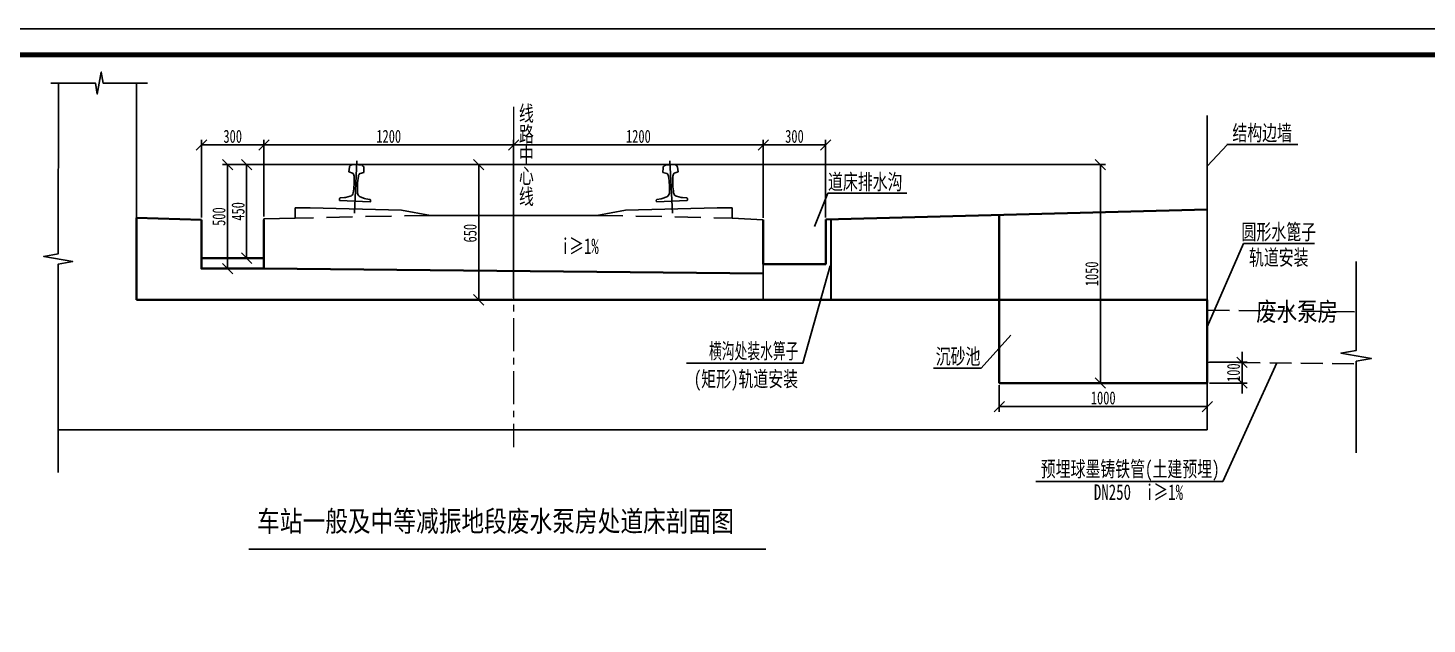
# Model space of a CAD drawing. Header units: inches. Extents: x 543053 to 596620, y -30642 to -5315.
# Drawn here: x 576177 to 582901, y -26073 to -23208 of the extents above; entities that cross this region are included whole.
import ezdxf
from ezdxf.enums import TextEntityAlignment as Align

# ---------------------------------------------------------------- set-up
doc = ezdxf.new("R2010")
doc.units = ezdxf.units.IN
doc.header["$MEASUREMENT"] = 0
doc.header["$PDSIZE"] = -20
for name, pattern in [('CENTER', [50.8, 31.75, -6.35, 6.35, -6.35]), ('DASH', [3.5, 2.5, -1]), ('DASHED', [0.5, 0.35, -0.15]), ('DASHED2', [0.375, 0.25, -0.125])]:
    doc.linetypes.add(name, pattern=pattern)
doc.layers.get('DEFPOINTS').update_dxf_attribs({"color": 250})
for name, color, linetype in [('4', 4, 'Continuous'), ('BZ', 7, 'Continuous'), ('CCX', 2, 'Continuous'), ('DIM_ELEV', 3, 'Continuous'), ('GesoftDrawFrameFrameBlockLayer', 7, 'Continuous'), ('GesoftDrawFrameInLineLayer', 85, 'Continuous'), ('GesoftDrawFrameOutLineLayer', 180, 'Continuous'), ('GesoftDrawFrameTitleLayer', 7, 'Continuous'), ('Main', 4, 'Continuous'), ('中心线', 3, 'CENTER'), ('图标注', 3, 'Continuous'), ('尺寸标注', 7, 'Continuous'), ('标注', 3, 'Continuous'), ('结构线', 3, 'Continuous')]:
    doc.layers.add(name, color=color, linetype=linetype)
doc.styles.add('HZ', font='SimSun.ttf', dxfattribs={"width": 0.7})
doc.styles.add('HZTXT', font='SimSun.ttf', dxfattribs={"width": 0.8})
doc.styles.add('图标注', font='SimSun.ttf', dxfattribs={"width": 0.7})
doc.styles.add('宋体样式', font='SimSun.ttf', dxfattribs={"width": 0.8})
doc.styles.add('条形码', font='BC_C39.FBC', dxfattribs={"height": 11})
doc.dimstyles.new('尺寸标注', dxfattribs={"dimtxt": 62.5, "dimasz": 50, "dimexe": 25, "dimexo": 10, "dimgap": 10, "dimtad": 1, "dimdec": 0, "dimzin": 0, "dimdsep": 46, "dimtxsty": 'HZ', "dimblk": 'OBLIQUE', "dimcen": 0.09, "dimclrt": 7, "dimazin": 2, "dimtfac": 1, "dimtdec": 0, "dimtix": 1, "dimtmove": 1, "dimatfit": 3, "dimfxl": 0, "dimtolj": 1, "dimtzin": 0, "dimarcsym": 0})

# ---------------------------------------------------------------- blocks, each defined once
blk = doc.blocks.new('_OBLIQUE')
at = {"color": 0, "linetype": 'ByBlock'}
blk.add_line((-0.5, -0.5), (0.5, 0.5), dxfattribs=at)
blk = doc.blocks.new('*D24')
at = {"layer": 'DEFPOINTS', "color": 0, "transparency": 16777216}
for p in [(577784.8, -23864.9), (577784.8, -24515), (578343.4, -24515)]:
    blk.add_point(p, dxfattribs=at)
at = {"layer": '尺寸标注', "color": 0, "lineweight": -2, "transparency": 16777216}
for p, q in [((577794.8, -23864.9), (578368.4, -23864.9)), ((578343.4, -23864.9), (578343.4, -24515)), ((577794.8, -24515), (578368.4, -24515))]:
    blk.add_line(p, q, dxfattribs=at)
at = {"layer": '尺寸标注', "color": 0, "lineweight": -2, "transparency": 16777216, "xscale": 50, "yscale": 50, "zscale": 50}
for p, rotation in [((578343.4, -23864.9), 90), ((578343.4, -24515), 270)]:
    blk.add_blockref('_OBLIQUE', p, dxfattribs=dict(at, rotation=rotation))
at = {"layer": '尺寸标注', "color": 7, "transparency": 16777216, "insert": (578302.1, -24194.5), "char_height": 62.5, "attachment_point": 5, "rotation": 90, "style": 'HZ'}
blk.add_mtext('\\A1;650', dxfattribs=at)
blk = doc.blocks.new('*D36')
at = {"layer": 'DEFPOINTS', "color": 0, "transparency": 16777216}
for p in [(577310.8, -23770.5), (577310.8, -24124.8), (578510.8, -24515)]:
    blk.add_point(p, dxfattribs=at)
at = {"layer": '尺寸标注', "color": 0, "lineweight": -2, "transparency": 16777216}
for p, q in [((577310.8, -24114.8), (577310.8, -23745.5)), ((578510.8, -23770.5), (577310.8, -23770.5)), ((578510.8, -24505), (578510.8, -23745.5))]:
    blk.add_line(p, q, dxfattribs=at)
at = {"layer": '尺寸标注', "color": 0, "lineweight": -2, "transparency": 16777216, "xscale": 50, "yscale": 50, "zscale": 50, "rotation": 180}
blk.add_blockref('_OBLIQUE', (577310.8, -23770.5), dxfattribs=at)
at = {"layer": '尺寸标注', "color": 0, "lineweight": -2, "transparency": 16777216, "xscale": 50, "yscale": 50, "zscale": 50}
blk.add_blockref('_OBLIQUE', (578510.8, -23770.5), dxfattribs=at)
at = {"layer": '尺寸标注', "color": 7, "transparency": 16777216, "insert": (577910.8, -23729.2), "char_height": 62.5, "attachment_point": 5, "style": 'HZ'}
blk.add_mtext('\\A1;1200', dxfattribs=at)
blk = doc.blocks.new('*D25')
at = {"layer": 'DEFPOINTS', "color": 0, "transparency": 16777216}
for p in [(579710.8, -23770.5), (579710.8, -24131), (578510.8, -24445)]:
    blk.add_point(p, dxfattribs=at)
at = {"layer": '尺寸标注', "color": 0, "lineweight": -2, "transparency": 16777216}
for p, q in [((578510.8, -24435), (578510.8, -23745.5)), ((578510.8, -23770.5), (579710.8, -23770.5)), ((579710.8, -24121), (579710.8, -23745.5))]:
    blk.add_line(p, q, dxfattribs=at)
at = {"layer": '尺寸标注', "color": 0, "lineweight": -2, "transparency": 16777216, "xscale": 50, "yscale": 50, "zscale": 50, "rotation": 180}
blk.add_blockref('_OBLIQUE', (578510.8, -23770.5), dxfattribs=at)
at = {"layer": '尺寸标注', "color": 0, "lineweight": -2, "transparency": 16777216, "xscale": 50, "yscale": 50, "zscale": 50}
blk.add_blockref('_OBLIQUE', (579710.8, -23770.5), dxfattribs=at)
at = {"layer": '尺寸标注', "color": 7, "transparency": 16777216, "insert": (579110.8, -23729.2), "char_height": 62.5, "attachment_point": 5, "style": 'HZ'}
blk.add_mtext('\\A1;1200', dxfattribs=at)
blk = doc.blocks.new('*D37')
at = {"layer": 'DEFPOINTS', "color": 0, "transparency": 16777216}
for p in [(577757.7, -23864.7), (577136, -24364.7), (577310.8, -24364.7)]:
    blk.add_point(p, dxfattribs=at)
at = {"layer": '尺寸标注', "color": 0, "lineweight": -2, "transparency": 16777216}
for p, q in [((577747.7, -23864.7), (577111, -23864.7)), ((577136, -23864.7), (577136, -24364.7)), ((577300.8, -24364.7), (577111, -24364.7))]:
    blk.add_line(p, q, dxfattribs=at)
at = {"layer": '尺寸标注', "color": 0, "lineweight": -2, "transparency": 16777216, "xscale": 50, "yscale": 50, "zscale": 50}
for p, rotation in [((577136, -23864.7), 90), ((577136, -24364.7), 270)]:
    blk.add_blockref('_OBLIQUE', p, dxfattribs=dict(at, rotation=rotation))
at = {"layer": '尺寸标注', "color": 7, "transparency": 16777216, "insert": (577094.8, -24114.7), "char_height": 62.5, "attachment_point": 5, "rotation": 90, "style": 'HZ'}
blk.add_mtext('\\A1;500', dxfattribs=at)
blk = doc.blocks.new('*D38')
at = {"layer": 'DEFPOINTS', "color": 0, "transparency": 16777216}
for p in [(577255.3, -23864.7), (577227.9, -24314.7), (577255.3, -24314.7)]:
    blk.add_point(p, dxfattribs=at)
at = {"layer": '尺寸标注', "color": 0, "lineweight": -2, "transparency": 16777216}
for p, q in [((577245.3, -23864.7), (577202.9, -23864.7)), ((577227.9, -23864.7), (577227.9, -24314.7)), ((577245.3, -24314.7), (577202.9, -24314.7))]:
    blk.add_line(p, q, dxfattribs=at)
at = {"layer": '尺寸标注', "color": 0, "lineweight": -2, "transparency": 16777216, "xscale": 50, "yscale": 50, "zscale": 50}
for p, rotation in [((577227.9, -23864.7), 90), ((577227.9, -24314.7), 270)]:
    blk.add_blockref('_OBLIQUE', p, dxfattribs=dict(at, rotation=rotation))
at = {"layer": '尺寸标注', "color": 7, "transparency": 16777216, "insert": (577186.7, -24089.7), "char_height": 62.5, "attachment_point": 5, "rotation": 90, "style": 'HZ'}
blk.add_mtext('\\A1;450', dxfattribs=at)
blk = doc.blocks.new('*D26')
at = {"color": 0, "lineweight": -2, "transparency": 16777216}
for p, q in [((580844.9, -24925), (580844.9, -25053)), ((581844.9, -24925), (581844.9, -25053)), ((580844.9, -25028), (581844.9, -25028))]:
    blk.add_line(p, q, dxfattribs=at)
at = {"layer": 'DEFPOINTS', "color": 0, "transparency": 16777216}
for p in [(580844.9, -24915), (581844.9, -24915), (581844.9, -25028)]:
    blk.add_point(p, dxfattribs=at)
at = {"color": 0, "lineweight": -2, "transparency": 16777216, "xscale": 50, "yscale": 50, "zscale": 50, "rotation": 180}
blk.add_blockref('_OBLIQUE', (580844.9, -25028), dxfattribs=at)
at = {"color": 0, "lineweight": -2, "transparency": 16777216, "xscale": 50, "yscale": 50, "zscale": 50}
blk.add_blockref('_OBLIQUE', (581844.9, -25028), dxfattribs=at)
at = {"color": 7, "transparency": 16777216, "insert": (581344.9, -24986.7), "char_height": 62.5, "attachment_point": 5, "style": 'HZ'}
blk.add_mtext('\\A1;1000', dxfattribs=at)
blk = doc.blocks.new('*D27')
at = {"color": 0, "lineweight": -2, "transparency": 16777216}
for p, q in [((582012.3, -24815), (582012.3, -24765)), ((581855.9, -24815), (582037.3, -24815)), ((582012.3, -24915), (582012.3, -24815)), ((581854.9, -24915), (582037.3, -24915)), ((582012.3, -24915), (582012.3, -24965))]:
    blk.add_line(p, q, dxfattribs=at)
at = {"layer": 'DEFPOINTS', "color": 0, "transparency": 16777216}
for p in [(581845.9, -24815), (582012.3, -24815), (581844.9, -24915)]:
    blk.add_point(p, dxfattribs=at)
at = {"color": 0, "lineweight": -2, "transparency": 16777216, "xscale": 50, "yscale": 50, "zscale": 50}
for p, rotation in [((582012.3, -24815), 270), ((582012.3, -24915), 90)]:
    blk.add_blockref('_OBLIQUE', p, dxfattribs=dict(at, rotation=rotation))
at = {"color": 7, "transparency": 16777216, "insert": (581971, -24865), "char_height": 62.5, "attachment_point": 5, "rotation": 90, "style": 'HZ'}
blk.add_mtext('\\A1;100', dxfattribs=at)
blk = doc.blocks.new('*D28')
at = {"color": 0, "lineweight": -2, "transparency": 16777216}
for p, q in [((579100.9, -23865), (581356.3, -23865)), ((581331.3, -23865), (581331.3, -24915)), ((581246.9, -24915), (581356.3, -24915))]:
    blk.add_line(p, q, dxfattribs=at)
at = {"layer": 'DEFPOINTS', "color": 0, "transparency": 16777216}
for p in [(579090.9, -23865), (581236.9, -24915), (581331.3, -24915)]:
    blk.add_point(p, dxfattribs=at)
at = {"color": 0, "lineweight": -2, "transparency": 16777216, "xscale": 50, "yscale": 50, "zscale": 50}
for p, rotation in [((581331.3, -23865), 90), ((581331.3, -24915), 270)]:
    blk.add_blockref('_OBLIQUE', p, dxfattribs=dict(at, rotation=rotation))
at = {"color": 7, "transparency": 16777216, "insert": (581290.1, -24390), "char_height": 62.5, "attachment_point": 5, "rotation": 90, "style": 'HZ'}
blk.add_mtext('\\A1;1050', dxfattribs=at)
blk = doc.blocks.new('*D29')
at = {"layer": 'DEFPOINTS', "color": 0, "transparency": 16777216}
for p in [(580010.8, -23770.5), (579710.8, -23980.6), (580010.8, -24129.5)]:
    blk.add_point(p, dxfattribs=at)
at = {"layer": '尺寸标注', "color": 0, "lineweight": -2, "transparency": 16777216}
for p, q in [((579710.8, -23970.6), (579710.8, -23745.5)), ((579710.8, -23770.5), (580010.8, -23770.5)), ((580010.8, -24119.5), (580010.8, -23745.5))]:
    blk.add_line(p, q, dxfattribs=at)
at = {"layer": '尺寸标注', "color": 0, "lineweight": -2, "transparency": 16777216, "xscale": 50, "yscale": 50, "zscale": 50, "rotation": 180}
blk.add_blockref('_OBLIQUE', (579710.8, -23770.5), dxfattribs=at)
at = {"layer": '尺寸标注', "color": 0, "lineweight": -2, "transparency": 16777216, "xscale": 50, "yscale": 50, "zscale": 50}
blk.add_blockref('_OBLIQUE', (580010.8, -23770.5), dxfattribs=at)
at = {"layer": '尺寸标注', "color": 7, "transparency": 16777216, "insert": (579860.8, -23729.2), "char_height": 62.5, "attachment_point": 5, "style": 'HZ'}
blk.add_mtext('\\A1;300', dxfattribs=at)
blk = doc.blocks.new('*D30')
at = {"layer": 'DEFPOINTS', "color": 0, "transparency": 16777216}
for p in [(577010.8, -23770.5), (577310.8, -23980.6), (577010.8, -24129.5)]:
    blk.add_point(p, dxfattribs=at)
at = {"layer": '尺寸标注', "color": 0, "lineweight": -2, "transparency": 16777216}
for p, q in [((577010.8, -24119.5), (577010.8, -23745.5)), ((577310.8, -23770.5), (577010.8, -23770.5)), ((577310.8, -23970.6), (577310.8, -23745.5))]:
    blk.add_line(p, q, dxfattribs=at)
at = {"layer": '尺寸标注', "color": 0, "lineweight": -2, "transparency": 16777216, "xscale": 50, "yscale": 50, "zscale": 50, "rotation": 180}
blk.add_blockref('_OBLIQUE', (577010.8, -23770.5), dxfattribs=at)
at = {"layer": '尺寸标注', "color": 0, "lineweight": -2, "transparency": 16777216, "xscale": 50, "yscale": 50, "zscale": 50}
blk.add_blockref('_OBLIQUE', (577310.8, -23770.5), dxfattribs=at)
at = {"layer": '尺寸标注', "color": 7, "transparency": 16777216, "insert": (577160.8, -23729.2), "char_height": 62.5, "attachment_point": 5, "style": 'HZ'}
blk.add_mtext('\\A1;300', dxfattribs=at)
blk = doc.blocks.new('1.5_eaa4bf46eeeead69e0f42e81b805ac6c')
at = {"layer": 'GesoftDrawFrameInLineLayer', "color": 0, "const_width": 1}
blk.add_lwpolyline([(0, 0), (0, 287), (-1020, 287), (-1020, 0), (0, 0)], dxfattribs=at)
at = {"layer": 'GesoftDrawFrameOutLineLayer', "color": 0, "const_width": 0.35}
blk.add_lwpolyline([(5, -5), (5, 292), (-1045, 292), (-1045, -5), (5, -5)], dxfattribs=at)
blk = doc.blocks.new('GESOFT00000000NEW_049a35bf7f0736cc4250df00ece10f93_eaa4bf46eeeead69e0f42e81b805ac6c_2e1cf7a908f61d0b50dc33cccab90907')
at = {"layer": 'GesoftDrawFrameFrameBlockLayer'}
blk.add_blockref('1.5_eaa4bf46eeeead69e0f42e81b805ac6c', (0, 0), dxfattribs=at)
at = {"layer": 'GesoftDrawFrameTitleLayer', "color": 7, "style": '条形码', "width": 2}
blk.add_attdef('BARCODE', (-2.8, 60.5), '', height=6, rotation=90, dxfattribs=at)
at = {"layer": 'GesoftDrawFrameTitleLayer', "style": '宋体样式'}
for tag, height, width, p in [('GCMC0', 3.6, 0.8, (-40, 43.4)), ('SHEJI', 2.5, 0.8, (-154, 35.2)), ('SHEJI2', 2.5, 0.8, (-137.76, 35.27)), ('SJJD', 2.5, 0.8, (-14, 34.4)), ('JIAOHE', 2.5, 0.8, (-154, 28.8)), ('JIAOHE2', 2.5, 0.8, (-137.61, 28.83)), ('VERSION0', 2.5, 0.8, (-14, 26.4)), ('ZTSD', 2.5, 0.8, (-190, 24)), ('CEMING', 4, 0.7, (-84, 22.59)), ('ZYFZR1', 2.5, 0.8, (-154, 22.4)), ('ZYFZR2', 2.5, 0.8, (-137.76, 22.24)), ('BILI', 2.5, 0.8, (-14, 18.4)), ('XMFZR1', 2.5, 0.8, (-154, 16)), ('XMFZR2', 2.5, 0.8, (-137.98, 16.22)), ('DOCNAME0', 3.5, 0.9, (-84, 13.27)), ('SENHE', 2.5, 0.8, (-154, 9.6)), ('SENHE2', 2.5, 0.8, (-137.41, 9.52)), ('DOCNAME2', 3.5, 0.9, (-84, 9.42)), ('RIQI', 2.5, 0.8, (-14, 10.4)), ('XTSD', 2.5, 0.8, (-190, 4.8)), ('SENDING', 2.5, 0.8, (-154, 3.2)), ('SENDING2', 2.5, 0.8, (-137.41, 3.81)), ('TUHAO', 2.5, 0.8, (-91.5, 3.2)), ('PROJECTNO', 2.5, 0.8, (-47.5, 3.2)), ('PAGENUMBER', 2.5, 0.8, (-31.78, 3.83)), ('PAGECOUNT', 2.5, 0.8, (-10.8, 3.83))]:
    blk.add_attdef(tag, text='', height=height, dxfattribs=dict(at, width=width)).set_placement(p, align=Align.MIDDLE_CENTER)
blk.add_attdef('PIANMING', text='', height=4, dxfattribs=at).set_placement((-84, 31.09), align=Align.MIDDLE_CENTER)

msp = doc.modelspace()

# ---------------------------------------------------------------- linework, layer by layer
at = {"color": 6, "linetype": 'DASH', "ltscale": 0.1, "const_width": 10}
msp.add_lwpolyline([(580036.35, -24129.48), (580036.35, -24514.99)], dxfattribs=at)
at = {"elevation": -0.03}
msp.add_lwpolyline([(579341.38, -24819.25), (579901.34, -24819.25), (580032.01, -24351.11)], dxfattribs=at)
at = {"layer": '4', "color": 4}
for p, q in [((577310.82, -24264.88), (577310.81, -24124.82)), ((577461.32, -24121.81), (577310.83, -24124.82)), ((577460.83, -24073.32), (577460.71, -24121.82)), ((577532.83, -24073.32), (577460.83, -24073.32)), ((577972.83, -24084.32), (577532.83, -24073.32)), ((578110.83, -24108.82), (577972.83, -24084.32)), ((578510.83, -24108.82), (578110.83, -24108.82)), ((578910.83, -24108.82), (578510.83, -24108.82)), ((579048.83, -24084.32), (578910.83, -24108.82)), ((579488.83, -24073.32), (579048.83, -24084.32)), ((579560.83, -24073.32), (579488.83, -24073.32)), ((579560.83, -24121.82), (579560.83, -24073.32))]:
    msp.add_line(p, q, dxfattribs=at)
at = {"layer": '4'}
msp.add_line((577238.66, -25714.05), (579723.92, -25714.05), dxfattribs=at)
at = {"layer": 'BZ', "linetype": 'Continuous'}
msp.add_line((577762.41, -23865.05), (579263.53, -23864.94), dxfattribs=at)
at = {"layer": 'BZ', "linetype": 'DASHED2', "ltscale": 500}
for p, q in [((578110.83, -24108.82), (577461.32, -24121.81)), ((578910.83, -24108.82), (579560.84, -24121.82))]:
    msp.add_line(p, q, dxfattribs=at)
at = {"layer": 'CCX', "ltscale": 0.5}
for p, q in [((577745.56, -24097.78), (577758.1, -23846.94)), ((579274.85, -24097.8), (579262.31, -23846.96))]:
    msp.add_line(p, q, dxfattribs=at)
at = {"layer": 'CCX'}
for p, q in [((577752.74, -23864.61), (577762.74, -23864.94)), ((577772.71, -23865.61), (577762.74, -23864.94)), ((579253.23, -23865.61), (579263.2, -23864.94)), ((579273.2, -23864.61), (579263.2, -23864.94)), ((577718.94, -23899.4), (577721.86, -23877.38)), ((577718.94, -23899.4), (577737.31, -23906.57)), ((577791.85, -23903.05), (577772.85, -23908.35)), ((577791.85, -23903.05), (577791.13, -23880.84)), ((579228.56, -23903.05), (579229.28, -23880.84)), ((579228.56, -23903.05), (579247.56, -23908.35)), ((579301.47, -23899.4), (579283.1, -23906.57)), ((579301.47, -23899.4), (579298.55, -23877.38)), ((577673.61, -24034.98), (577673.91, -24029.02)), ((577673.91, -24029.02), (577675.05, -24026.37)), ((577674.48, -24036.73), (577748.42, -24040.72)), ((577675.05, -24026.37), (577677.59, -24025.23)), ((577677.59, -24025.23), (577697.65, -24023.66)), ((577697.65, -24023.66), (577703.48, -24023.21)), ((577703.48, -24023.21), (577725.8, -24016.98)), ((577748.42, -24040.72), (577821.33, -24044.37)), ((577794.87, -24027.77), (577773.28, -24019.36)), ((577800.63, -24028.81), (577794.87, -24027.77)), ((577820.43, -24032.37), (577800.63, -24028.81)), ((577822.85, -24033.76), (577820.43, -24032.37)), ((577823.72, -24036.51), (577822.85, -24033.76)), ((577823.42, -24042.47), (577823.72, -24036.51)), ((579196.69, -24036.51), (579197.56, -24033.76)), ((579196.99, -24042.47), (579196.69, -24036.51)), ((579197.56, -24033.76), (579199.98, -24032.37)), ((579198.03, -24044.13), (579271.99, -24040.72)), ((579199.98, -24032.37), (579219.78, -24028.81)), ((579219.78, -24028.81), (579225.54, -24027.77)), ((579225.54, -24027.77), (579247.13, -24019.36)), ((579271.99, -24040.72), (579344.9, -24037.08)), ((579316.92, -24023.21), (579294.61, -24016.98)), ((579322.76, -24023.66), (579316.92, -24023.21)), ((579342.82, -24025.23), (579322.76, -24023.66)), ((579345.36, -24026.37), (579342.82, -24025.23)), ((579346.5, -24029.02), (579345.36, -24026.37)), ((579346.8, -24034.98), (579346.5, -24029.02))]:
    msp.add_line(p, q, dxfattribs=at)
for centre, radius, start, end in [((577734.81, -23878.49), 13, 103.406459, 175.112235), ((577751.38, -23944.6), 80, 89.025776, 100.115425), ((577747.85, -24164.57), 300, 87.156417, 89.066641), ((577747.66, -24164.56), 300, 85.208548, 87.118772), ((577766.09, -23945.34), 80, 74.159765, 85.249413), ((577778.13, -23880.66), 13, 359.163026, 70.868802), ((579242.28, -23880.66), 13, 109.131234, 180.83701), ((579259.85, -23945.34), 80, 94.750587, 105.840235), ((579278.28, -24164.56), 300, 92.881228, 94.791452), ((579278.09, -24164.57), 300, 90.933359, 92.843583), ((579274.56, -23944.6), 80, 79.884575, 90.974224), ((579285.6, -23878.49), 13, 4.887801, 76.593577), ((577734.4, -23914.02), 8, 25.723501, 68.665037), ((577719.08, -23921.39), 25, 3.074075, 25.707183), ((577344.62, -23941.45), 400, 357.140631, 3.066998), ((578160.1, -23982.23), 400, 171.208263, 177.13463), ((577789.51, -23924.91), 25, 148.568078, 171.201186), ((577775, -23916.05), 8, 105.610224, 148.55176), ((579245.41, -23916.05), 8, 31.448276, 74.389812), ((579230.9, -23924.91), 25, 8.79885, 31.431958), ((578860.31, -23982.23), 400, 2.865406, 8.791773), ((579675.79, -23941.45), 400, 176.933037, 182.859404), ((579301.33, -23921.39), 25, 154.292853, 176.925961), ((579286.01, -23914.02), 8, 111.334998, 154.276535), ((577720.43, -23997.72), 20, 285.597011, 351.482045), ((577344.62, -23941.4), 400, 351.477823, 357.133522), ((578160.1, -23982.18), 400, 177.141739, 182.797438), ((577780.56, -24000.73), 20, 182.793216, 248.67825), ((579239.85, -24000.73), 20, 291.321785, 357.20682), ((578860.31, -23982.18), 400, 357.202598, 2.858297), ((579675.79, -23941.4), 400, 182.866513, 188.522213), ((579299.98, -23997.72), 20, 188.517991, 254.403025), ((577675.61, -24035.08), 2, 177.13763, 235.768749), ((577821.42, -24042.37), 2, 267.13763, 297.154172), ((577821.42, -24042.37), 2, 298.506511, 357.13763), ((579198.98, -24042.37), 2, 182.862405, 241.493524), ((579344.8, -24035.08), 2, 272.862405, 302.878946), ((579344.8, -24035.08), 2, 304.231286, 2.862405)]:
    msp.add_arc(centre, radius, start, end, dxfattribs=at)
at = {"layer": 'DIM_ELEV'}
msp.add_line((577810.83, -23864.99), (578810.83, -23864.99), dxfattribs=at)
at = {"layer": 'Main', "lineweight": 35, "ltscale": 10}
for p, q in [((577010.83, -24129.71), (576697.83, -24121.38)), ((576697.83, -24121.38), (576698.22, -24514.99)), ((580010.83, -24129.48), (581844.88, -24080.37)), ((580844.88, -24914.95), (580844.88, -24107.15)), ((577310.83, -24314.73), (577010.83, -24314.73)), ((579710.83, -24388.06), (577310.83, -24364.73)), ((576698.22, -24514.99), (581844.88, -24514.99)), ((581844.88, -24514.99), (581844.88, -24914.95)), ((580844.88, -24914.95), (581844.88, -24914.95))]:
    msp.add_line(p, q, dxfattribs=at)
at = {"layer": 'Main'}
for p, q in [((579560.83, -24121.82), (579710.83, -24130.96)), ((579710.83, -24130.96), (579710.83, -24514.99)), ((581844.88, -24127.34), (581844.88, -24514.99))]:
    msp.add_line(p, q, dxfattribs=at)
at = {"layer": 'Main', "lineweight": 35, "ltscale": 10}
for points in [[(577310.83, -24130.96), (577310.83, -24364.73), (577010.83, -24364.73), (577010.83, -24129.71)], [(579710.83, -24130.96), (579710.83, -24342.94), (580010.83, -24342.94), (580010.83, -24129.48)]]:
    msp.add_lwpolyline(points, dxfattribs=at)
at = {"layer": '中心线', "color": 3, "linetype": 'CENTER', "lineweight": 5, "ltscale": 5}
msp.add_line((578510.83, -23587.2), (578510.83, -25223.7), dxfattribs=at)
at = {"layer": '尺寸标注', "color": 0}
for p, q in [((576697.83, -23473.37), (576697.83, -24121.38)), ((581844.88, -25140.07), (581844.88, -23628.91)), ((579956.87, -24162.03), (580020.44, -24002.01)), ((580020.44, -24002.01), (580400.21, -24002.01)), ((580020.44, -24002.01), (580400.21, -24002.01))]:
    msp.add_line(p, q, dxfattribs=at)
for points in [[(576285.91, -23472.85), (576500.83, -23473.12), (576510.09, -23526.04), (576528.88, -23420.24), (576538.15, -23473.16), (576751.56, -23473.43)], [(576322.41, -25344.99), (576322.41, -24342.82), (576392.02, -24330.55), (576252.81, -24306), (576322.41, -24293.73), (576323.1, -23472.89)], [(582560.6, -24330.52), (582560.6, -24758.17), (582486.98, -24771.15), (582634.22, -24797.11), (582560.6, -24810.09), (582560.6, -25250.52)], [(576322.41, -25140.07), (581844.88, -25140.07)]]:
    msp.add_lwpolyline(points, dxfattribs=at)
at = {"layer": '标注'}
for p, q in [((581941.46, -23767.51), (581844.88, -23872.39)), ((581938.71, -23767.51), (582280.36, -23767.51)), ((582018.52, -24243.35), (581844.88, -24643.99)), ((582018.52, -24243.35), (582360.17, -24243.35)), ((580758.84, -24843.59), (580901.1, -24684.54)), ((580758.84, -24843.59), (580528.49, -24843.59)), ((581919.48, -25388.73), (582179.82, -24818.29)), ((581919.48, -25388.73), (581020.96, -25388.73))]:
    msp.add_line(p, q, dxfattribs=at)
at = {"layer": '结构线', "color": 1, "linetype": 'DASHED', "ltscale": 300}
for points in [[(581847.38, -24564.96), (582554.08, -24572.02)], [(581844.88, -24814.94), (582554.08, -24822.03)]]:
    msp.add_lwpolyline(points, dxfattribs=at)

# ---------------------------------------------------------------- block references
at = {"layer": '尺寸标注', "color": 0, "xscale": 25, "yscale": 25, "zscale": 25}
msp.add_blockref('GESOFT00000000NEW_049a35bf7f0736cc4250df00ece10f93_eaa4bf46eeeead69e0f42e81b805ac6c_2e1cf7a908f61d0b50dc33cccab90907', (596490.77, -30512.4), dxfattribs=at)

# ---------------------------------------------------------------- texts
at = {"color": 7, "style": 'HZTXT', "width": 0.8}
for s, height, p in [('废水泵房', 90, (582080.07, -24616.47)), ('车站一般及中等减振地段废水泵房处道床剖面图', 100, (577278.06, -25628.99))]:
    msp.add_text(s, height=height, dxfattribs=at).set_placement(p)
at = {"layer": '图标注', "style": '图标注', "width": 0.7}
for s, p in [('结构边墙', (582108.8, -23710.94)), ('道床排水沟', (580201.16, -23945.91)), ('道床排水沟', (580201.16, -23945.91)), ('圆形水篦子', (582188.62, -24186.79)), ('i≥1%%%', (578830.94, -24254.78)), ('轨道安装', (582188.62, -24309.71)), ('沉砂池', (580647.22, -24785.5)), ('预埋球墨铸铁管(土建预埋)', (581474.26, -25332.16)), ('DN250  i≥1%%%', (581514.16, -25437.32))]:
    msp.add_text(s, height=75, dxfattribs=at).set_placement(p, align=Align.MIDDLE)
at = {"layer": '图标注', "insert": (578536.58, -23581.04), "char_height": 75, "width": 42.2931, "attachment_point": 1, "line_spacing_factor": 0.8, "style": '图标注'}
msp.add_mtext('线路中心线', dxfattribs=at)
at = {"layer": '标注', "color": 0, "style": '图标注'}
for s, width, p in [('横沟处装水箅子', 0.6, (579450.15, -24798.3, 0.16)), ('(矩形)轨道安装', 0.7, (579377.13, -24932.58, 0.16))]:
    msp.add_text(s, height=75, dxfattribs=dict(at, width=width)).set_placement(p)

# ---------------------------------------------------------------- dimensions: what is measured, and where the dimension line sits
at = {"color": 1}
for base, p1, p2, picture, middle in [((581331.32, -24914.95), (579090.92, -23864.95), (581236.91, -24914.95), '*D28', (581290.07, -24389.95)), ((582012.28, -24814.95), (581844.88, -24914.95), (581845.88, -24814.95), '*D27', (581971.03, -24864.95))]:
    dim = msp.add_linear_dim(base=base, p1=p1, p2=p2, angle=90, dimstyle='尺寸标注', dxfattribs=at)
    dim.commit()
    dim.dimension.update_dxf_attribs({"geometry": picture, "text_midpoint": middle})
dim = msp.add_linear_dim(base=(581844.88, -25027.99), p1=(580844.88, -24914.95), p2=(581844.88, -24914.95), dimstyle='尺寸标注', dxfattribs=at)
dim.commit()
dim.dimension.update_dxf_attribs({"geometry": '*D26', "text_midpoint": (581344.88, -24986.74)})
at = {"layer": '尺寸标注', "color": 0}
for base, p1, p2, angle, override, picture, middle in [((577010.83, -23770.49), (577310.83, -23980.55), (577010.83, -24129.48), 180, {"dimfxl": 250, "dimarcsym": 2}, '*D30', (577160.83, -23729.24)), ((577136.02, -24364.73), (577757.74, -23864.73), (577310.83, -24364.73), 90, {"dimfxl": 2.5}, '*D37', (577094.77, -24114.73)), ((577227.91, -24314.73), (577255.34, -23864.73), (577255.34, -24314.73), 90, {"dimfxl": 500, "dimarcsym": 2}, '*D38', (577186.66, -24089.73))]:
    dim = msp.add_linear_dim(base=base, p1=p1, p2=p2, angle=angle, dimstyle='尺寸标注', override=override, dxfattribs=at)
    dim.commit()
    dim.dimension.update_dxf_attribs({"geometry": picture, "text_midpoint": middle})
for base, p1, p2, override, picture, middle in [((577310.83, -23770.49), (578510.83, -24514.99), (577310.83, -24124.82), {"dimfxl": 2.5}, '*D36', (577910.83, -23729.24)), ((579710.83, -23770.49), (578510.83, -24444.99), (579710.83, -24130.96), {"dimfxl": 2.5}, '*D25', (579110.83, -23729.24)), ((580010.83, -23770.49), (579710.83, -23980.55), (580010.83, -24129.48), {"dimfxl": 250, "dimarcsym": 2}, '*D29', (579860.83, -23729.24))]:
    dim = msp.add_linear_dim(base=base, p1=p1, p2=p2, dimstyle='尺寸标注', override=override, dxfattribs=at)
    dim.commit()
    dim.dimension.update_dxf_attribs({"geometry": picture, "text_midpoint": middle})
dim = msp.add_linear_dim(base=(578343.39, -24514.99), p1=(577784.82, -23864.94), p2=(577784.82, -24514.99), angle=90, dimstyle='尺寸标注', dxfattribs=at)
dim.commit()
dim.dimension.update_dxf_attribs({"geometry": '*D24', "text_midpoint": (578343.39, -24194.46), "dimtype": 160})

doc.saveas('drawing.dxf')
